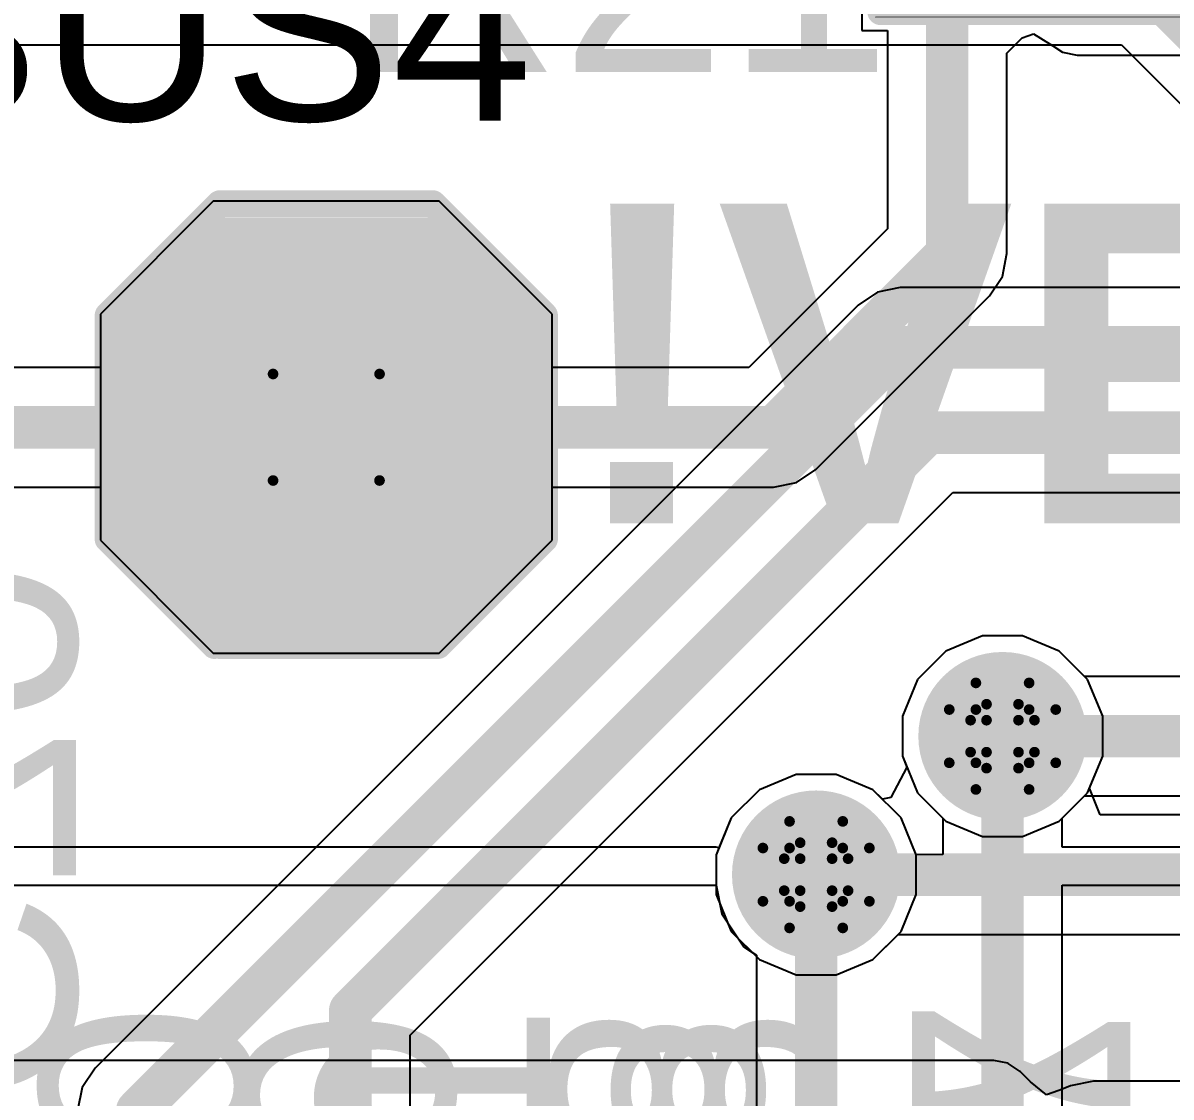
# Model space of a CAD drawing. Header units: inches. Extents: x -0.1 to 17.9, y -0.8 to 4.8.
# Drawn here: x 2.129 to 2.3447, y 3.2152 to 3.4169 of the extents above; entities that cross this region are included whole.
import ezdxf

# ---------------------------------------------------------------- set-up
doc = ezdxf.new("R2010")
doc.units = ezdxf.units.IN
doc.header["$MEASUREMENT"] = 0
for name, color, linetype in [('Bottom Layer 1', 5, 'Continuous'), ('Bottom Overlay', 54, 'Continuous'), ('Bottom Solder', 6, 'Continuous'), ('Drill Drawing', 1, 'Continuous'), ('GND+Signal', 16, 'Continuous'), ('Multi-Layer', 9, 'Continuous'), ('Pad Holes', 156, 'Continuous'), ('PWR+Signal', 76, 'Continuous'), ('Top 3D Body', 56, 'Continuous'), ('Top Layer 1', 1, 'Continuous'), ('Top Overlay', 2, 'Continuous'), ('Top Paste', 8, 'Continuous'), ('Top Solder', 216, 'Continuous'), ('Via Holes', 16, 'Continuous')]:
    doc.layers.add(name, color=color, linetype=linetype)
doc.styles.add('Arial', font='', dxfattribs={"height": 0.2})
doc.styles.add('Arial_Bold', font='', dxfattribs={"height": 0.2})
doc.styles.get('Arial').set_extended_font_data('Arial')
doc.styles.get('Arial_Bold').set_extended_font_data('Arial', bold=True)

# ---------------------------------------------------------------- blocks, each defined once
blk = doc.blocks.new('R___0402_143')
at = {"layer": 'Top Layer 1'}
for points in [[(-0.0275, -0.0125), (-0.0275, 0.0125), (-0.0095, 0.0125), (-0.0095, -0.0125)], [(0.0095, -0.0125), (0.0095, 0.0125), (0.0275, 0.0125), (0.0275, -0.0125)]]:
    blk.add_hatch(color=1, dxfattribs=at).paths.add_polyline_path(points)
at = {"layer": 'Top Paste'}
for points in [[(-0.0275, -0.0125), (-0.0275, 0.0125), (-0.0095, 0.0125), (-0.0095, -0.0125)], [(0.0095, -0.0125), (0.0095, 0.0125), (0.0275, 0.0125), (0.0275, -0.0125)]]:
    blk.add_hatch(color=8, dxfattribs=at).paths.add_polyline_path(points)
at = {"layer": 'Top Solder'}
for points in [[(-0.02967, -0.01467), (-0.02967, 0.01467), (-0.00733, 0.01467), (-0.00733, -0.01467)], [(0.00733, -0.01467), (0.00733, 0.01467), (0.02967, 0.01467), (0.02967, -0.01467)]]:
    blk.add_hatch(color=216, dxfattribs=at).paths.add_polyline_path(points)
at = {"layer": 'Top Overlay'}
for points in [[(-0.031, -0.016, 0.005, 0.005, 0), (-0.031, 0.016, 0.005, 0.005, 0)], [(-0.031, 0.016, 0.005, 0.005, 0), (0.031, 0.016, 0.005, 0.005, 0)], [(0.031, -0.016, 0.005, 0.005, 0), (0.031, 0.016, 0.005, 0.005, 0)], [(-0.031, -0.016, 0.005, 0.005, 0), (0.031, -0.016, 0.005, 0.005, 0)], [(-0.032, -0.017, 0.000127, 0.000127, 0), (0.032, -0.017, 0.000127, 0.000127, 0)]]:
    blk.add_lwpolyline(points, format="xyseb", dxfattribs=at)
for points in [[(-0.03225, 0.016, 0.0025, 0.0025, 1), (-0.02975, 0.016, 0.0025, 0.0025, 1)], [(-0.03225, 0.016, 0.0025, 0.0025, 1), (-0.02975, 0.016, 0.0025, 0.0025, 1)], [(0.02975, 0.016, 0.0025, 0.0025, 1), (0.03225, 0.016, 0.0025, 0.0025, 1)], [(0.02975, 0.016, 0.0025, 0.0025, 1), (0.03225, 0.016, 0.0025, 0.0025, 1)], [(-0.03225, -0.016, 0.0025, 0.0025, 1), (-0.02975, -0.016, 0.0025, 0.0025, 1)], [(-0.03225, -0.016, 0.0025, 0.0025, 1), (-0.02975, -0.016, 0.0025, 0.0025, 1)], [(0.02975, -0.016, 0.0025, 0.0025, 1), (0.03225, -0.016, 0.0025, 0.0025, 1)], [(0.02975, -0.016, 0.0025, 0.0025, 1), (0.03225, -0.016, 0.0025, 0.0025, 1)], [(-0.03203, -0.017, 0.0000635, 0.0000635, 1), (-0.03197, -0.017, 0.0000635, 0.0000635, 1)], [(0.03197, -0.017, 0.0000635, 0.0000635, 1), (0.03203, -0.017, 0.0000635, 0.0000635, 1)]]:
    blk.add_lwpolyline(points, format="xyseb", close=True, dxfattribs=at)
blk = doc.blocks.new('T____P______TH_1_8___H_________0_92___192')
at = {"layer": 'Bottom Layer 1'}
blk.add_hatch(color=5, dxfattribs=at).paths.add_polyline_path([(0.01772, 0.03543), (-0.01772, 0.03543), (-0.03543, 0.01772), (-0.03543, -0.01772), (-0.01772, -0.03543), (0.01772, -0.03543), (0.03543, -0.01772), (0.03543, 0.01772)])
at = {"layer": 'Bottom Solder'}
blk.add_hatch(color=6, dxfattribs=at).paths.add_polyline_path([(0.01972, 0.03943), (-0.01972, 0.03943), (-0.03943, 0.01972), (-0.03943, -0.01972), (-0.01972, -0.03943), (0.01972, -0.03943), (0.03943, -0.01972), (0.03943, 0.01972)])
at = {"layer": 'GND+Signal'}
blk.add_hatch(color=16, dxfattribs=at).paths.add_polyline_path([(0.01772, 0.03543), (-0.01772, 0.03543), (-0.03543, 0.01772), (-0.03543, -0.01772), (-0.01772, -0.03543), (0.01772, -0.03543), (0.03543, -0.01772), (0.03543, 0.01772)])
at = {"layer": 'Multi-Layer'}
blk.add_hatch(color=9, dxfattribs=at).paths.add_polyline_path([(0.01772, 0.03543), (-0.01772, 0.03543), (-0.03543, 0.01772), (-0.03543, -0.01772), (-0.01772, -0.03543), (0.01772, -0.03543), (0.03543, -0.01772), (0.03543, 0.01772)])
at = {"layer": 'Pad Holes'}
h = blk.add_hatch(color=7, dxfattribs=at)
edge = h.paths.add_edge_path()
edge.add_arc((0, 0), 0.01811, 0, 360)
at = {"layer": 'PWR+Signal'}
blk.add_hatch(color=76, dxfattribs=at).paths.add_polyline_path([(0.01772, 0.03543), (-0.01772, 0.03543), (-0.03543, 0.01772), (-0.03543, -0.01772), (-0.01772, -0.03543), (0.01772, -0.03543), (0.03543, -0.01772), (0.03543, 0.01772)])
at = {"layer": 'Top Layer 1'}
blk.add_hatch(color=1, dxfattribs=at).paths.add_polyline_path([(0.01772, 0.03543), (-0.01772, 0.03543), (-0.03543, 0.01772), (-0.03543, -0.01772), (-0.01772, -0.03543), (0.01772, -0.03543), (0.03543, -0.01772), (0.03543, 0.01772)])
at = {"layer": 'Top Solder'}
blk.add_hatch(color=216, dxfattribs=at).paths.add_polyline_path([(0.01972, 0.03943), (-0.01972, 0.03943), (-0.03943, 0.01972), (-0.03943, -0.01972), (-0.01972, -0.03943), (0.01972, -0.03943), (0.03943, -0.01972), (0.03943, 0.01972)])
at = {"layer": 'Top Overlay'}
for points in [[(-0.041, 0.021, 0.005, 0.005, 0), (-0.02, 0.042, 0.005, 0.005, 0)], [(-0.02, 0.042, 0.005, 0.005, 0), (0.02, 0.042, 0.005, 0.005, 0)], [(0.02, 0.042, 0.005, 0.005, 0), (0.041, 0.021, 0.005, 0.005, 0)], [(-0.041, -0.021, 0.005, 0.005, 0), (-0.041, 0.021, 0.005, 0.005, 0)], [(0.041, -0.021, 0.005, 0.005, 0), (0.041, 0.021, 0.005, 0.005, 0)], [(-0.041, -0.021, 0.005, 0.005, 0), (-0.021, -0.041, 0.005, 0.005, 0)], [(0.021, -0.041, 0.005, 0.005, 0), (0.041, -0.021, 0.005, 0.005, 0)], [(-0.02, -0.041, 0.005, 0.005, 0), (0.021, -0.041, 0.005, 0.005, 0)]]:
    blk.add_lwpolyline(points, format="xyseb", dxfattribs=at)
for points in [[(-0.02125, 0.042, 0.0025, 0.0025, 1), (-0.01875, 0.042, 0.0025, 0.0025, 1)], [(-0.02125, 0.042, 0.0025, 0.0025, 1), (-0.01875, 0.042, 0.0025, 0.0025, 1)], [(0.01875, 0.042, 0.0025, 0.0025, 1), (0.02125, 0.042, 0.0025, 0.0025, 1)], [(0.01875, 0.042, 0.0025, 0.0025, 1), (0.02125, 0.042, 0.0025, 0.0025, 1)], [(-0.04225, 0.021, 0.0025, 0.0025, 1), (-0.03975, 0.021, 0.0025, 0.0025, 1)], [(-0.04225, 0.021, 0.0025, 0.0025, 1), (-0.03975, 0.021, 0.0025, 0.0025, 1)], [(0.03975, 0.021, 0.0025, 0.0025, 1), (0.04225, 0.021, 0.0025, 0.0025, 1)], [(0.03975, 0.021, 0.0025, 0.0025, 1), (0.04225, 0.021, 0.0025, 0.0025, 1)], [(-0.04225, -0.021, 0.0025, 0.0025, 1), (-0.03975, -0.021, 0.0025, 0.0025, 1)], [(-0.04225, -0.021, 0.0025, 0.0025, 1), (-0.03975, -0.021, 0.0025, 0.0025, 1)], [(0.03975, -0.021, 0.0025, 0.0025, 1), (0.04225, -0.021, 0.0025, 0.0025, 1)], [(0.03975, -0.021, 0.0025, 0.0025, 1), (0.04225, -0.021, 0.0025, 0.0025, 1)], [(-0.02225, -0.041, 0.0025, 0.0025, 1), (-0.01975, -0.041, 0.0025, 0.0025, 1)], [(-0.02125, -0.041, 0.0025, 0.0025, 1), (-0.01875, -0.041, 0.0025, 0.0025, 1)], [(0.01975, -0.041, 0.0025, 0.0025, 1), (0.02225, -0.041, 0.0025, 0.0025, 1)], [(0.01975, -0.041, 0.0025, 0.0025, 1), (0.02225, -0.041, 0.0025, 0.0025, 1)]]:
    blk.add_lwpolyline(points, format="xyseb", close=True, dxfattribs=at)

msp = doc.modelspace()

# ---------------------------------------------------------------- hatches: boundary and pattern name
at = {"layer": 'Bottom Layer 1'}
h = msp.add_hatch(color=5, dxfattribs=at)
edge = h.paths.add_edge_path()
edge.add_arc((2.313, 3.283), 0.01181, 0, 360)
h = msp.add_hatch(color=5, dxfattribs=at)
edge = h.paths.add_edge_path()
edge.add_arc((2.278, 3.257), 0.01181, 0, 360)
at = {"layer": 'Bottom Solder'}
h = msp.add_hatch(color=6, dxfattribs=at)
edge = h.paths.add_edge_path()
edge.add_arc((2.313, 3.283), 0.01581, 0, 360)
h = msp.add_hatch(color=6, dxfattribs=at)
edge = h.paths.add_edge_path()
edge.add_arc((2.278, 3.257), 0.01581, 0, 360)
at = {"layer": 'GND+Signal'}
h = msp.add_hatch(color=16, dxfattribs=at)
edge = h.paths.add_edge_path()
edge.add_arc((2.313, 3.283), 0.01181, 0, 360)
h = msp.add_hatch(color=16, dxfattribs=at)
edge = h.paths.add_edge_path()
edge.add_arc((2.278, 3.257), 0.01181, 0, 360)
at = {"layer": 'PWR+Signal'}
h = msp.add_hatch(color=76, dxfattribs=at)
edge = h.paths.add_edge_path()
edge.add_arc((2.313, 3.283), 0.01181, 0, 360)
h = msp.add_hatch(color=76, dxfattribs=at)
edge = h.paths.add_edge_path()
edge.add_arc((2.278, 3.257), 0.01181, 0, 360)
at = {"layer": 'Top Layer 1'}
h = msp.add_hatch(color=1, dxfattribs=at)
edge = h.paths.add_edge_path()
edge.add_arc((2.313, 3.283), 0.01181, 0, 360)
h = msp.add_hatch(color=1, dxfattribs=at)
edge = h.paths.add_edge_path()
edge.add_arc((2.278, 3.257), 0.01181, 0, 360)
at = {"layer": 'Via Holes'}
h = msp.add_hatch(color=7, dxfattribs=at)
edge = h.paths.add_edge_path()
edge.add_arc((2.313, 3.283), 0.00591, 0, 360)
h = msp.add_hatch(color=7, dxfattribs=at)
edge = h.paths.add_edge_path()
edge.add_arc((2.278, 3.257), 0.00591, 0, 360)

# ---------------------------------------------------------------- linework, layer by layer
at = {"layer": 'Bottom Layer 1'}
for p, q in [((2.16478, 3.38343), (2.14357, 3.36222)), ((2.20722, 3.38343), (2.16478, 3.38343)), ((2.22843, 3.36222), (2.20722, 3.38343)), ((2.28949, 3.36636), (2.28586, 3.36393)), ((2.29379, 3.36722), (2.28949, 3.36636)), ((2.57973, 3.36722), (2.29379, 3.36722)), ((2.29379, 3.36722), (2.29379, 3.36722)), ((2.28586, 3.36393), (2.14258, 3.22066)), ((2.28586, 3.36393), (2.28586, 3.36393)), ((2.14357, 3.36222), (2.14357, 3.31978)), ((2.22843, 3.31978), (2.22843, 3.36222)), ((2.20173, 3.22686), (2.30365, 3.32878)), ((2.30365, 3.32878), (2.591, 3.32878)), ((2.14357, 3.31978), (2.16478, 3.29857)), ((2.20722, 3.29857), (2.22843, 3.31978)), ((2.30926, 3.30181), (2.30234, 3.29895)), ((2.31674, 3.30181), (2.30926, 3.30181)), ((2.32366, 3.29895), (2.31674, 3.30181)), ((2.16478, 3.29857), (2.20722, 3.29857)), ((2.30234, 3.29895), (2.29705, 3.29366)), ((2.32895, 3.29366), (2.32366, 3.29895)), ((2.29705, 3.29366), (2.29419, 3.28674)), ((2.33181, 3.28674), (2.32895, 3.29366)), ((2.29419, 3.28674), (2.29419, 3.27926)), ((2.33181, 3.27926), (2.33181, 3.28674)), ((2.29419, 3.27926), (2.29505, 3.27718)), ((2.32931, 3.27322), (2.33181, 3.27926)), ((2.27426, 3.27581), (2.26734, 3.27295)), ((2.28174, 3.27581), (2.27426, 3.27581)), ((2.28866, 3.27295), (2.28174, 3.27581)), ((2.29505, 3.27718), (2.292, 3.27147)), ((2.33135, 3.26822), (2.32931, 3.27322)), ((2.26734, 3.27295), (2.26205, 3.26766)), ((2.29045, 3.27115), (2.28866, 3.27295)), ((2.292, 3.27147), (2.29045, 3.27115)), ((2.26205, 3.26766), (2.25919, 3.26074)), ((2.60135, 3.26822), (2.33135, 3.26822)), ((2.25919, 3.26074), (2.25919, 3.25326)), ((2.25919, 3.25326), (2.26205, 3.24634)), ((2.26205, 3.24634), (2.26734, 3.24105)), ((2.28866, 3.24105), (2.29339, 3.24578)), ((2.29339, 3.24578), (2.50311, 3.24578)), ((2.26734, 3.24105), (2.27426, 3.23819)), ((2.28174, 3.23819), (2.28866, 3.24105)), ((2.27426, 3.23819), (2.28174, 3.23819)), ((2.20173, 3.15789), (2.20173, 3.22686)), ((2.14258, 3.22066), (2.14015, 3.21702)), ((2.14015, 3.21702), (2.1393, 3.21273))]:
    msp.add_line(p, q, dxfattribs=at)
for points in [[(2.15051, 3.21273, 0.008, 0.008, 0), (2.29379, 3.356, 0.008, 0.008, 0)], [(2.29379, 3.356, 0.008, 0.008, 0), (2.58437, 3.356, 0.008, 0.008, 0)], [(2.19051, 3.23151, 0.008, 0.008, 0), (2.299, 3.34, 0.008, 0.008, 0)], [(2.299, 3.34, 0.008, 0.008, 0), (2.591, 3.34, 0.008, 0.008, 0)], [(2.278, 3.257, 0.008, 0.008, 0), (2.606, 3.257, 0.008, 0.008, 0)], [(2.19051, 3.1425, 0.008, 0.008, 0), (2.19051, 3.23151, 0.008, 0.008, 0)], [(2.15051, 3.1425, 0.008, 0.008, 0), (2.15051, 3.21273, 0.008, 0.008, 0)]]:
    msp.add_lwpolyline(points, format="xyseb", dxfattribs=at)
for points in [[(2.29179, 3.356, 0.004, 0.004, 1), (2.29579, 3.356, 0.004, 0.004, 1)], [(2.29179, 3.356, 0.004, 0.004, 1), (2.29579, 3.356, 0.004, 0.004, 1)], [(2.297, 3.34, 0.004, 0.004, 1), (2.301, 3.34, 0.004, 0.004, 1)], [(2.297, 3.34, 0.004, 0.004, 1), (2.301, 3.34, 0.004, 0.004, 1)], [(2.276, 3.257, 0.004, 0.004, 1), (2.28, 3.257, 0.004, 0.004, 1)], [(2.18851, 3.23151, 0.004, 0.004, 1), (2.19251, 3.23151, 0.004, 0.004, 1)], [(2.18851, 3.23151, 0.004, 0.004, 1), (2.19251, 3.23151, 0.004, 0.004, 1)], [(2.14851, 3.21273, 0.004, 0.004, 1), (2.15251, 3.21273, 0.004, 0.004, 1)], [(2.14851, 3.21273, 0.004, 0.004, 1), (2.15251, 3.21273, 0.004, 0.004, 1)]]:
    msp.add_lwpolyline(points, format="xyseb", close=True, dxfattribs=at)
at = {"layer": 'Drill Drawing'}
for points in [[(2.176, 3.351, 0.002, 0.002, 0), (2.196, 3.351, 0.002, 0.002, 0)], [(2.176, 3.331, 0.002, 0.002, 0), (2.176, 3.351, 0.002, 0.002, 0)], [(2.196, 3.331, 0.002, 0.002, 0), (2.196, 3.351, 0.002, 0.002, 0)], [(2.176, 3.331, 0.002, 0.002, 0), (2.196, 3.331, 0.002, 0.002, 0)], [(2.308, 3.288, 0.002, 0.002, 0), (2.308, 3.293, 0.002, 0.002, 0)], [(2.308, 3.293, 0.002, 0.002, 0), (2.318, 3.293, 0.002, 0.002, 0)], [(2.318, 3.288, 0.002, 0.002, 0), (2.318, 3.293, 0.002, 0.002, 0)], [(2.303, 3.278, 0.002, 0.002, 0), (2.303, 3.288, 0.002, 0.002, 0)], [(2.303, 3.288, 0.002, 0.002, 0), (2.308, 3.288, 0.002, 0.002, 0)], [(2.31, 3.286, 0.002, 0.002, 0), (2.31, 3.289, 0.002, 0.002, 0)], [(2.31, 3.289, 0.002, 0.002, 0), (2.316, 3.289, 0.002, 0.002, 0)], [(2.316, 3.286, 0.002, 0.002, 0), (2.316, 3.289, 0.002, 0.002, 0)], [(2.318, 3.288, 0.002, 0.002, 0), (2.323, 3.288, 0.002, 0.002, 0)], [(2.323, 3.278, 0.002, 0.002, 0), (2.323, 3.288, 0.002, 0.002, 0)], [(2.307, 3.28, 0.002, 0.002, 0), (2.307, 3.286, 0.002, 0.002, 0)], [(2.307, 3.286, 0.002, 0.002, 0), (2.31, 3.286, 0.002, 0.002, 0)], [(2.316, 3.286, 0.002, 0.002, 0), (2.319, 3.286, 0.002, 0.002, 0)], [(2.319, 3.28, 0.002, 0.002, 0), (2.319, 3.286, 0.002, 0.002, 0)], [(2.307, 3.28, 0.002, 0.002, 0), (2.31, 3.28, 0.002, 0.002, 0)], [(2.31, 3.277, 0.002, 0.002, 0), (2.31, 3.28, 0.002, 0.002, 0)], [(2.316, 3.28, 0.002, 0.002, 0), (2.319, 3.28, 0.002, 0.002, 0)], [(2.316, 3.277, 0.002, 0.002, 0), (2.316, 3.28, 0.002, 0.002, 0)], [(2.303, 3.278, 0.002, 0.002, 0), (2.308, 3.278, 0.002, 0.002, 0)], [(2.308, 3.273, 0.002, 0.002, 0), (2.308, 3.278, 0.002, 0.002, 0)], [(2.31, 3.277, 0.002, 0.002, 0), (2.316, 3.277, 0.002, 0.002, 0)], [(2.318, 3.278, 0.002, 0.002, 0), (2.323, 3.278, 0.002, 0.002, 0)], [(2.318, 3.273, 0.002, 0.002, 0), (2.318, 3.278, 0.002, 0.002, 0)], [(2.308, 3.273, 0.002, 0.002, 0), (2.318, 3.273, 0.002, 0.002, 0)], [(2.273, 3.262, 0.002, 0.002, 0), (2.273, 3.267, 0.002, 0.002, 0)], [(2.273, 3.267, 0.002, 0.002, 0), (2.283, 3.267, 0.002, 0.002, 0)], [(2.283, 3.262, 0.002, 0.002, 0), (2.283, 3.267, 0.002, 0.002, 0)], [(2.268, 3.252, 0.002, 0.002, 0), (2.268, 3.262, 0.002, 0.002, 0)], [(2.268, 3.262, 0.002, 0.002, 0), (2.273, 3.262, 0.002, 0.002, 0)], [(2.275, 3.26, 0.002, 0.002, 0), (2.275, 3.263, 0.002, 0.002, 0)], [(2.275, 3.263, 0.002, 0.002, 0), (2.281, 3.263, 0.002, 0.002, 0)], [(2.281, 3.26, 0.002, 0.002, 0), (2.281, 3.263, 0.002, 0.002, 0)], [(2.283, 3.262, 0.002, 0.002, 0), (2.288, 3.262, 0.002, 0.002, 0)], [(2.288, 3.252, 0.002, 0.002, 0), (2.288, 3.262, 0.002, 0.002, 0)], [(2.272, 3.254, 0.002, 0.002, 0), (2.272, 3.26, 0.002, 0.002, 0)], [(2.272, 3.26, 0.002, 0.002, 0), (2.275, 3.26, 0.002, 0.002, 0)], [(2.281, 3.26, 0.002, 0.002, 0), (2.284, 3.26, 0.002, 0.002, 0)], [(2.284, 3.254, 0.002, 0.002, 0), (2.284, 3.26, 0.002, 0.002, 0)], [(2.272, 3.254, 0.002, 0.002, 0), (2.275, 3.254, 0.002, 0.002, 0)], [(2.275, 3.251, 0.002, 0.002, 0), (2.275, 3.254, 0.002, 0.002, 0)], [(2.281, 3.254, 0.002, 0.002, 0), (2.284, 3.254, 0.002, 0.002, 0)], [(2.281, 3.251, 0.002, 0.002, 0), (2.281, 3.254, 0.002, 0.002, 0)], [(2.268, 3.252, 0.002, 0.002, 0), (2.273, 3.252, 0.002, 0.002, 0)], [(2.273, 3.247, 0.002, 0.002, 0), (2.273, 3.252, 0.002, 0.002, 0)], [(2.275, 3.251, 0.002, 0.002, 0), (2.281, 3.251, 0.002, 0.002, 0)], [(2.283, 3.252, 0.002, 0.002, 0), (2.288, 3.252, 0.002, 0.002, 0)], [(2.283, 3.247, 0.002, 0.002, 0), (2.283, 3.252, 0.002, 0.002, 0)], [(2.273, 3.247, 0.002, 0.002, 0), (2.283, 3.247, 0.002, 0.002, 0)]]:
    msp.add_lwpolyline(points, format="xyseb", dxfattribs=at)
for points in [[(2.1755, 3.351, 0.001, 0.001, 1), (2.1765, 3.351, 0.001, 0.001, 1)], [(2.1755, 3.351, 0.001, 0.001, 1), (2.1765, 3.351, 0.001, 0.001, 1)], [(2.1955, 3.351, 0.001, 0.001, 1), (2.1965, 3.351, 0.001, 0.001, 1)], [(2.1955, 3.351, 0.001, 0.001, 1), (2.1965, 3.351, 0.001, 0.001, 1)], [(2.1755, 3.331, 0.001, 0.001, 1), (2.1765, 3.331, 0.001, 0.001, 1)], [(2.1755, 3.331, 0.001, 0.001, 1), (2.1765, 3.331, 0.001, 0.001, 1)], [(2.1955, 3.331, 0.001, 0.001, 1), (2.1965, 3.331, 0.001, 0.001, 1)], [(2.1955, 3.331, 0.001, 0.001, 1), (2.1965, 3.331, 0.001, 0.001, 1)], [(2.3075, 3.293, 0.001, 0.001, 1), (2.3085, 3.293, 0.001, 0.001, 1)], [(2.3075, 3.293, 0.001, 0.001, 1), (2.3085, 3.293, 0.001, 0.001, 1)], [(2.3175, 3.293, 0.001, 0.001, 1), (2.3185, 3.293, 0.001, 0.001, 1)], [(2.3175, 3.293, 0.001, 0.001, 1), (2.3185, 3.293, 0.001, 0.001, 1)], [(2.3025, 3.288, 0.001, 0.001, 1), (2.3035, 3.288, 0.001, 0.001, 1)], [(2.3025, 3.288, 0.001, 0.001, 1), (2.3035, 3.288, 0.001, 0.001, 1)], [(2.3075, 3.288, 0.001, 0.001, 1), (2.3085, 3.288, 0.001, 0.001, 1)], [(2.3075, 3.288, 0.001, 0.001, 1), (2.3085, 3.288, 0.001, 0.001, 1)], [(2.3095, 3.289, 0.001, 0.001, 1), (2.3105, 3.289, 0.001, 0.001, 1)], [(2.3095, 3.289, 0.001, 0.001, 1), (2.3105, 3.289, 0.001, 0.001, 1)], [(2.3155, 3.289, 0.001, 0.001, 1), (2.3165, 3.289, 0.001, 0.001, 1)], [(2.3155, 3.289, 0.001, 0.001, 1), (2.3165, 3.289, 0.001, 0.001, 1)], [(2.3175, 3.288, 0.001, 0.001, 1), (2.3185, 3.288, 0.001, 0.001, 1)], [(2.3175, 3.288, 0.001, 0.001, 1), (2.3185, 3.288, 0.001, 0.001, 1)], [(2.3225, 3.288, 0.001, 0.001, 1), (2.3235, 3.288, 0.001, 0.001, 1)], [(2.3225, 3.288, 0.001, 0.001, 1), (2.3235, 3.288, 0.001, 0.001, 1)], [(2.3065, 3.286, 0.001, 0.001, 1), (2.3075, 3.286, 0.001, 0.001, 1)], [(2.3065, 3.286, 0.001, 0.001, 1), (2.3075, 3.286, 0.001, 0.001, 1)], [(2.3095, 3.286, 0.001, 0.001, 1), (2.3105, 3.286, 0.001, 0.001, 1)], [(2.3095, 3.286, 0.001, 0.001, 1), (2.3105, 3.286, 0.001, 0.001, 1)], [(2.3155, 3.286, 0.001, 0.001, 1), (2.3165, 3.286, 0.001, 0.001, 1)], [(2.3155, 3.286, 0.001, 0.001, 1), (2.3165, 3.286, 0.001, 0.001, 1)], [(2.3185, 3.286, 0.001, 0.001, 1), (2.3195, 3.286, 0.001, 0.001, 1)], [(2.3185, 3.286, 0.001, 0.001, 1), (2.3195, 3.286, 0.001, 0.001, 1)], [(2.3065, 3.28, 0.001, 0.001, 1), (2.3075, 3.28, 0.001, 0.001, 1)], [(2.3065, 3.28, 0.001, 0.001, 1), (2.3075, 3.28, 0.001, 0.001, 1)], [(2.3095, 3.28, 0.001, 0.001, 1), (2.3105, 3.28, 0.001, 0.001, 1)], [(2.3095, 3.28, 0.001, 0.001, 1), (2.3105, 3.28, 0.001, 0.001, 1)], [(2.3155, 3.28, 0.001, 0.001, 1), (2.3165, 3.28, 0.001, 0.001, 1)], [(2.3155, 3.28, 0.001, 0.001, 1), (2.3165, 3.28, 0.001, 0.001, 1)], [(2.3185, 3.28, 0.001, 0.001, 1), (2.3195, 3.28, 0.001, 0.001, 1)], [(2.3185, 3.28, 0.001, 0.001, 1), (2.3195, 3.28, 0.001, 0.001, 1)], [(2.3025, 3.278, 0.001, 0.001, 1), (2.3035, 3.278, 0.001, 0.001, 1)], [(2.3025, 3.278, 0.001, 0.001, 1), (2.3035, 3.278, 0.001, 0.001, 1)], [(2.3075, 3.278, 0.001, 0.001, 1), (2.3085, 3.278, 0.001, 0.001, 1)], [(2.3075, 3.278, 0.001, 0.001, 1), (2.3085, 3.278, 0.001, 0.001, 1)], [(2.3095, 3.277, 0.001, 0.001, 1), (2.3105, 3.277, 0.001, 0.001, 1)], [(2.3095, 3.277, 0.001, 0.001, 1), (2.3105, 3.277, 0.001, 0.001, 1)], [(2.3155, 3.277, 0.001, 0.001, 1), (2.3165, 3.277, 0.001, 0.001, 1)], [(2.3155, 3.277, 0.001, 0.001, 1), (2.3165, 3.277, 0.001, 0.001, 1)], [(2.3175, 3.278, 0.001, 0.001, 1), (2.3185, 3.278, 0.001, 0.001, 1)], [(2.3175, 3.278, 0.001, 0.001, 1), (2.3185, 3.278, 0.001, 0.001, 1)], [(2.3225, 3.278, 0.001, 0.001, 1), (2.3235, 3.278, 0.001, 0.001, 1)], [(2.3225, 3.278, 0.001, 0.001, 1), (2.3235, 3.278, 0.001, 0.001, 1)], [(2.3075, 3.273, 0.001, 0.001, 1), (2.3085, 3.273, 0.001, 0.001, 1)], [(2.3075, 3.273, 0.001, 0.001, 1), (2.3085, 3.273, 0.001, 0.001, 1)], [(2.3175, 3.273, 0.001, 0.001, 1), (2.3185, 3.273, 0.001, 0.001, 1)], [(2.3175, 3.273, 0.001, 0.001, 1), (2.3185, 3.273, 0.001, 0.001, 1)], [(2.2725, 3.267, 0.001, 0.001, 1), (2.2735, 3.267, 0.001, 0.001, 1)], [(2.2725, 3.267, 0.001, 0.001, 1), (2.2735, 3.267, 0.001, 0.001, 1)], [(2.2825, 3.267, 0.001, 0.001, 1), (2.2835, 3.267, 0.001, 0.001, 1)], [(2.2825, 3.267, 0.001, 0.001, 1), (2.2835, 3.267, 0.001, 0.001, 1)], [(2.2675, 3.262, 0.001, 0.001, 1), (2.2685, 3.262, 0.001, 0.001, 1)], [(2.2675, 3.262, 0.001, 0.001, 1), (2.2685, 3.262, 0.001, 0.001, 1)], [(2.2725, 3.262, 0.001, 0.001, 1), (2.2735, 3.262, 0.001, 0.001, 1)], [(2.2725, 3.262, 0.001, 0.001, 1), (2.2735, 3.262, 0.001, 0.001, 1)], [(2.2745, 3.263, 0.001, 0.001, 1), (2.2755, 3.263, 0.001, 0.001, 1)], [(2.2745, 3.263, 0.001, 0.001, 1), (2.2755, 3.263, 0.001, 0.001, 1)], [(2.2805, 3.263, 0.001, 0.001, 1), (2.2815, 3.263, 0.001, 0.001, 1)], [(2.2805, 3.263, 0.001, 0.001, 1), (2.2815, 3.263, 0.001, 0.001, 1)], [(2.2825, 3.262, 0.001, 0.001, 1), (2.2835, 3.262, 0.001, 0.001, 1)], [(2.2825, 3.262, 0.001, 0.001, 1), (2.2835, 3.262, 0.001, 0.001, 1)], [(2.2875, 3.262, 0.001, 0.001, 1), (2.2885, 3.262, 0.001, 0.001, 1)], [(2.2875, 3.262, 0.001, 0.001, 1), (2.2885, 3.262, 0.001, 0.001, 1)], [(2.2715, 3.26, 0.001, 0.001, 1), (2.2725, 3.26, 0.001, 0.001, 1)], [(2.2715, 3.26, 0.001, 0.001, 1), (2.2725, 3.26, 0.001, 0.001, 1)], [(2.2745, 3.26, 0.001, 0.001, 1), (2.2755, 3.26, 0.001, 0.001, 1)], [(2.2745, 3.26, 0.001, 0.001, 1), (2.2755, 3.26, 0.001, 0.001, 1)], [(2.2805, 3.26, 0.001, 0.001, 1), (2.2815, 3.26, 0.001, 0.001, 1)], [(2.2805, 3.26, 0.001, 0.001, 1), (2.2815, 3.26, 0.001, 0.001, 1)], [(2.2835, 3.26, 0.001, 0.001, 1), (2.2845, 3.26, 0.001, 0.001, 1)], [(2.2835, 3.26, 0.001, 0.001, 1), (2.2845, 3.26, 0.001, 0.001, 1)], [(2.2715, 3.254, 0.001, 0.001, 1), (2.2725, 3.254, 0.001, 0.001, 1)], [(2.2715, 3.254, 0.001, 0.001, 1), (2.2725, 3.254, 0.001, 0.001, 1)], [(2.2745, 3.254, 0.001, 0.001, 1), (2.2755, 3.254, 0.001, 0.001, 1)], [(2.2745, 3.254, 0.001, 0.001, 1), (2.2755, 3.254, 0.001, 0.001, 1)], [(2.2805, 3.254, 0.001, 0.001, 1), (2.2815, 3.254, 0.001, 0.001, 1)], [(2.2805, 3.254, 0.001, 0.001, 1), (2.2815, 3.254, 0.001, 0.001, 1)], [(2.2835, 3.254, 0.001, 0.001, 1), (2.2845, 3.254, 0.001, 0.001, 1)], [(2.2835, 3.254, 0.001, 0.001, 1), (2.2845, 3.254, 0.001, 0.001, 1)], [(2.2675, 3.252, 0.001, 0.001, 1), (2.2685, 3.252, 0.001, 0.001, 1)], [(2.2675, 3.252, 0.001, 0.001, 1), (2.2685, 3.252, 0.001, 0.001, 1)], [(2.2725, 3.252, 0.001, 0.001, 1), (2.2735, 3.252, 0.001, 0.001, 1)], [(2.2725, 3.252, 0.001, 0.001, 1), (2.2735, 3.252, 0.001, 0.001, 1)], [(2.2745, 3.251, 0.001, 0.001, 1), (2.2755, 3.251, 0.001, 0.001, 1)], [(2.2745, 3.251, 0.001, 0.001, 1), (2.2755, 3.251, 0.001, 0.001, 1)], [(2.2805, 3.251, 0.001, 0.001, 1), (2.2815, 3.251, 0.001, 0.001, 1)], [(2.2805, 3.251, 0.001, 0.001, 1), (2.2815, 3.251, 0.001, 0.001, 1)], [(2.2825, 3.252, 0.001, 0.001, 1), (2.2835, 3.252, 0.001, 0.001, 1)], [(2.2825, 3.252, 0.001, 0.001, 1), (2.2835, 3.252, 0.001, 0.001, 1)], [(2.2875, 3.252, 0.001, 0.001, 1), (2.2885, 3.252, 0.001, 0.001, 1)], [(2.2875, 3.252, 0.001, 0.001, 1), (2.2885, 3.252, 0.001, 0.001, 1)], [(2.2725, 3.247, 0.001, 0.001, 1), (2.2735, 3.247, 0.001, 0.001, 1)], [(2.2725, 3.247, 0.001, 0.001, 1), (2.2735, 3.247, 0.001, 0.001, 1)], [(2.2825, 3.247, 0.001, 0.001, 1), (2.2835, 3.247, 0.001, 0.001, 1)], [(2.2825, 3.247, 0.001, 0.001, 1), (2.2835, 3.247, 0.001, 0.001, 1)]]:
    msp.add_lwpolyline(points, format="xyseb", close=True, dxfattribs=at)
at = {"layer": 'GND+Signal'}
for p, q in [((1.868, 3.41278), (2.33535, 3.41278)), ((2.33535, 3.41278), (2.38478, 3.36335)), ((2.16478, 3.38343), (2.14357, 3.36222)), ((2.20722, 3.38343), (2.16478, 3.38343)), ((2.22843, 3.36222), (2.20722, 3.38343)), ((2.14357, 3.36222), (2.14357, 3.35222)), ((2.22843, 3.31978), (2.22843, 3.36222)), ((2.14357, 3.35222), (1.69522, 3.35222)), ((1.69065, 3.32978), (2.14357, 3.32978)), ((2.14357, 3.32978), (2.14357, 3.31978)), ((2.14357, 3.31978), (2.16478, 3.29857)), ((2.20722, 3.29857), (2.22843, 3.31978)), ((2.30926, 3.30181), (2.30234, 3.29895)), ((2.31674, 3.30181), (2.30926, 3.30181)), ((2.32366, 3.29895), (2.31674, 3.30181)), ((2.16478, 3.29857), (2.20722, 3.29857)), ((2.30234, 3.29895), (2.29705, 3.29366)), ((2.32895, 3.29366), (2.32366, 3.29895)), ((2.29705, 3.29366), (2.29419, 3.28674)), ((2.33181, 3.28674), (2.32895, 3.29366)), ((2.29419, 3.28674), (2.29419, 3.27926)), ((2.33181, 3.27926), (2.33181, 3.28674)), ((2.29419, 3.27926), (2.29705, 3.27234)), ((2.32895, 3.27234), (2.33181, 3.27926)), ((2.27426, 3.27581), (2.26734, 3.27295)), ((2.28174, 3.27581), (2.27426, 3.27581)), ((2.28866, 3.27295), (2.28174, 3.27581)), ((2.26734, 3.27295), (2.26205, 3.26766)), ((2.29395, 3.26766), (2.28866, 3.27295)), ((2.29705, 3.27234), (2.30178, 3.26761)), ((2.32422, 3.26761), (2.32895, 3.27234)), ((2.26205, 3.26766), (2.25973, 3.26204)), ((2.29681, 3.26074), (2.29395, 3.26766)), ((2.30178, 3.26761), (2.30178, 3.26081)), ((2.32422, 3.26214), (2.32422, 3.26761)), ((2.25922, 3.26214), (2.03943, 3.26214)), ((2.25973, 3.26204), (2.25922, 3.26214)), ((2.30178, 3.26081), (2.29681, 3.26074)), ((2.38478, 3.26214), (2.32422, 3.26214)), ((2.03943, 3.255), (2.25922, 3.255)), ((2.25922, 3.255), (2.26028, 3.24966)), ((2.32422, 3.153), (2.32422, 3.255)), ((2.32422, 3.255), (2.38478, 3.255)), ((2.26028, 3.24966), (2.26444, 3.24344)), ((2.26444, 3.24344), (2.26678, 3.24187)), ((2.26678, 3.24187), (2.26678, 3.15765))]:
    msp.add_line(p, q, dxfattribs=at)
for points in [[(2.34, 3.424, 0.008, 0.008, 0), (2.396, 3.368, 0.008, 0.008, 0)], [(1.686, 3.341, 0.008, 0.008, 0), (2.186, 3.341, 0.008, 0.008, 0)], [(2.313, 3.153, 0.008, 0.008, 0), (2.313, 3.283, 0.008, 0.008, 0)], [(2.278, 3.153, 0.008, 0.008, 0), (2.278, 3.257, 0.008, 0.008, 0)]]:
    msp.add_lwpolyline(points, format="xyseb", dxfattribs=at)
for points in [[(2.184, 3.341, 0.004, 0.004, 1), (2.188, 3.341, 0.004, 0.004, 1)], [(2.311, 3.283, 0.004, 0.004, 1), (2.315, 3.283, 0.004, 0.004, 1)], [(2.276, 3.257, 0.004, 0.004, 1), (2.28, 3.257, 0.004, 0.004, 1)]]:
    msp.add_lwpolyline(points, format="xyseb", close=True, dxfattribs=at)
at = {"layer": 'PWR+Signal'}
for p, q in [((2.16478, 3.38343), (2.14357, 3.36222)), ((2.20722, 3.38343), (2.16478, 3.38343)), ((2.22843, 3.36222), (2.20722, 3.38343)), ((2.14357, 3.36222), (2.14357, 3.31978)), ((2.22843, 3.31978), (2.22843, 3.36222)), ((2.14357, 3.31978), (2.16478, 3.29857)), ((2.20722, 3.29857), (2.22843, 3.31978)), ((2.30926, 3.30181), (2.30234, 3.29895)), ((2.31674, 3.30181), (2.30926, 3.30181)), ((2.32366, 3.29895), (2.31674, 3.30181)), ((2.16478, 3.29857), (2.20722, 3.29857)), ((2.30234, 3.29895), (2.29705, 3.29366)), ((2.32895, 3.29366), (2.32366, 3.29895)), ((2.29705, 3.29366), (2.29419, 3.28674)), ((2.33181, 3.28674), (2.32895, 3.29366)), ((2.29419, 3.28674), (2.29419, 3.27926)), ((2.33181, 3.27926), (2.33181, 3.28674)), ((2.29419, 3.27926), (2.29705, 3.27234)), ((2.32895, 3.27234), (2.33181, 3.27926)), ((2.27426, 3.27581), (2.26734, 3.27295)), ((2.28174, 3.27581), (2.27426, 3.27581)), ((2.28866, 3.27295), (2.28174, 3.27581)), ((2.26734, 3.27295), (2.26205, 3.26766)), ((2.29395, 3.26766), (2.28866, 3.27295)), ((2.29705, 3.27234), (2.30234, 3.26705)), ((2.32366, 3.26705), (2.32895, 3.27234)), ((2.26205, 3.26766), (2.25919, 3.26074)), ((2.29681, 3.26074), (2.29395, 3.26766)), ((2.30234, 3.26705), (2.30926, 3.26419)), ((2.31674, 3.26419), (2.32366, 3.26705)), ((2.30926, 3.26419), (2.31674, 3.26419)), ((2.25919, 3.26074), (2.25919, 3.25326)), ((2.29681, 3.25326), (2.29681, 3.26074)), ((2.25919, 3.25326), (2.26205, 3.24634)), ((2.29395, 3.24634), (2.29681, 3.25326)), ((2.26205, 3.24634), (2.26734, 3.24105)), ((2.28866, 3.24105), (2.29395, 3.24634)), ((2.26734, 3.24105), (2.27426, 3.23819)), ((2.28174, 3.23819), (2.28866, 3.24105)), ((2.27426, 3.23819), (2.28174, 3.23819)), ((2.31129, 3.22214), (2.03032, 3.22214)), ((2.31132, 3.22213), (2.31129, 3.22214)), ((2.31135, 3.22214), (2.31132, 3.22213)), ((2.31268, 3.22186), (2.31135, 3.22214)), ((2.31402, 3.22159), (2.31268, 3.22186)), ((2.31404, 3.22158), (2.31402, 3.22159)), ((2.31408, 3.22157), (2.31404, 3.22158)), ((2.3152, 3.2208), (2.31408, 3.22157)), ((2.31633, 3.22005), (2.3152, 3.2208)), ((2.31635, 3.22002), (2.31633, 3.22005)), ((2.31638, 3.22), (2.31635, 3.22002)), ((2.31824, 3.2181), (2.31638, 3.22)), ((2.32123, 3.21567), (2.31824, 3.2181)), ((2.32563, 3.21726), (2.32357, 3.21645)), ((2.32578, 3.21736), (2.32563, 3.21726)), ((2.33007, 3.21822), (2.32578, 3.21736)), ((2.40561, 3.21822), (2.33007, 3.21822)), ((2.32357, 3.21645), (2.32123, 3.21567))]:
    msp.add_line(p, q, dxfattribs=at)
at = {"layer": 'Top Layer 1'}
for p, q in [((2.2866, 3.43514), (2.2866, 3.4155)), ((2.2866, 3.4155), (2.29139, 3.4155)), ((2.29139, 3.4155), (2.29139, 3.37825)), ((2.31382, 3.41126), (2.31669, 3.41414)), ((2.31669, 3.41414), (2.31882, 3.41485)), ((2.31882, 3.41485), (2.32195, 3.41295)), ((2.31382, 3.37361), (2.31382, 3.41126)), ((2.32195, 3.41295), (2.32242, 3.41264)), ((2.32242, 3.41264), (2.32427, 3.41141)), ((2.32427, 3.41141), (2.327, 3.41086)), ((2.327, 3.41086), (2.381, 3.41086)), ((2.16478, 3.38343), (2.14357, 3.36222)), ((2.20722, 3.38343), (2.16478, 3.38343)), ((2.22843, 3.36222), (2.20722, 3.38343)), ((2.29139, 3.37825), (2.26535, 3.35222)), ((2.31297, 3.36931), (2.31382, 3.3736)), ((2.31382, 3.3736), (2.31382, 3.37361)), ((2.31054, 3.36567), (2.31297, 3.36931)), ((2.27793, 3.33307), (2.31054, 3.36567)), ((2.14357, 3.36222), (2.14357, 3.31978)), ((2.22843, 3.35222), (2.22843, 3.36222)), ((2.26535, 3.35222), (2.22843, 3.35222)), ((2.27429, 3.33064), (2.27793, 3.33307)), ((2.22843, 3.31978), (2.22843, 3.32978)), ((2.22843, 3.32978), (2.27, 3.32978)), ((2.27, 3.32978), (2.27429, 3.33064)), ((2.27, 3.32978), (2.27, 3.32978)), ((2.14357, 3.31978), (2.16478, 3.29857)), ((2.20722, 3.29857), (2.22843, 3.31978)), ((2.30926, 3.30181), (2.30234, 3.29895)), ((2.31674, 3.30181), (2.30926, 3.30181)), ((2.32366, 3.29895), (2.31674, 3.30181)), ((2.16478, 3.29857), (2.20722, 3.29857)), ((2.30234, 3.29895), (2.29705, 3.29366)), ((2.32839, 3.29422), (2.32366, 3.29895)), ((2.29705, 3.29366), (2.29419, 3.28674)), ((2.59335, 3.29422), (2.32839, 3.29422)), ((2.29419, 3.28674), (2.29419, 3.27926)), ((2.29419, 3.27926), (2.29705, 3.27234)), ((2.27426, 3.27581), (2.26734, 3.27295)), ((2.28174, 3.27581), (2.27426, 3.27581)), ((2.28866, 3.27295), (2.28174, 3.27581)), ((2.26734, 3.27295), (2.26205, 3.26766)), ((2.29395, 3.26766), (2.28866, 3.27295)), ((2.29705, 3.27234), (2.30234, 3.26705)), ((2.32366, 3.26705), (2.32839, 3.27178)), ((2.32839, 3.27178), (2.59785, 3.27178)), ((2.26205, 3.26766), (2.25919, 3.26074)), ((2.29681, 3.26074), (2.29395, 3.26766)), ((2.30234, 3.26705), (2.30926, 3.26419)), ((2.31674, 3.26419), (2.32366, 3.26705)), ((2.30926, 3.26419), (2.31674, 3.26419)), ((2.25919, 3.26074), (2.25919, 3.25326)), ((2.29681, 3.25326), (2.29681, 3.26074)), ((2.25919, 3.25326), (2.26205, 3.24634)), ((2.29395, 3.24634), (2.29681, 3.25326)), ((2.26205, 3.24634), (2.26734, 3.24105)), ((2.28866, 3.24105), (2.29395, 3.24634)), ((2.26734, 3.24105), (2.27426, 3.23819)), ((2.28174, 3.23819), (2.28866, 3.24105)), ((2.27426, 3.23819), (2.28174, 3.23819))]:
    msp.add_line(p, q, dxfattribs=at)
for points in [[(2.3026, 3.3736, 0.008, 0.008, 0), (2.3026, 3.435, 0.008, 0.008, 0)], [(2.27, 3.341, 0.008, 0.008, 0), (2.3026, 3.3736, 0.008, 0.008, 0)], [(2.186, 3.341, 0.008, 0.008, 0), (2.27, 3.341, 0.008, 0.008, 0)], [(2.313, 3.283, 0.008, 0.008, 0), (2.598, 3.283, 0.008, 0.008, 0)]]:
    msp.add_lwpolyline(points, format="xyseb", dxfattribs=at)
for points in [[(2.3006, 3.3736, 0.004, 0.004, 1), (2.3046, 3.3736, 0.004, 0.004, 1)], [(2.3006, 3.3736, 0.004, 0.004, 1), (2.3046, 3.3736, 0.004, 0.004, 1)], [(2.184, 3.341, 0.004, 0.004, 1), (2.188, 3.341, 0.004, 0.004, 1)], [(2.268, 3.341, 0.004, 0.004, 1), (2.272, 3.341, 0.004, 0.004, 1)], [(2.268, 3.341, 0.004, 0.004, 1), (2.272, 3.341, 0.004, 0.004, 1)], [(2.311, 3.283, 0.004, 0.004, 1), (2.315, 3.283, 0.004, 0.004, 1)]]:
    msp.add_lwpolyline(points, format="xyseb", close=True, dxfattribs=at)

# ---------------------------------------------------------------- block references
for name, p in [('R___0402_143', (2.32111, 3.435)), ('T____P______TH_1_8___H_________0_92___192', (2.186, 3.341))]:
    msp.add_blockref(name, p)

# ---------------------------------------------------------------- texts
at = {"layer": 'Bottom Overlay', "style": 'Arial', "text_generation_flag": 2}
for s, p in [('C70', (2.09901, 3.21368)), ('C49', (2.17001, 3.12968)), ('C48', (2.22801, 3.12968)), ('C47', (2.29701, 3.12968))]:
    msp.add_text(s, height=0.04, rotation=270, dxfattribs=at).set_placement(p)
at = {"layer": 'Top 3D Body', "style": 'Arial'}
msp.add_text('VBUS4', height=0.034, dxfattribs=at).set_placement((2.06897, 3.39857))
at = {"layer": 'Top Overlay'}
for s, height, style, p in [('R21', 0.04, 'Arial', (2.18965, 3.4077)), ('!VBUS2FLT', 0.06, 'Arial_Bold', (2.23141, 3.32296))]:
    msp.add_text(s, height=height, dxfattribs=dict(at, style=style)).set_placement(p)
at = {"layer": 'Top Overlay', "style": 'Arial'}
for s, p in [('R50', (2.1722, 3.13039)), ('R51', (2.22799, 3.13039)), ('C67', (2.33599, 3.13168)), ('C68', (2.27999, 3.12968))]:
    msp.add_text(s, height=0.04, rotation=90, dxfattribs=at).set_placement(p)

doc.saveas('drawing.dxf')
